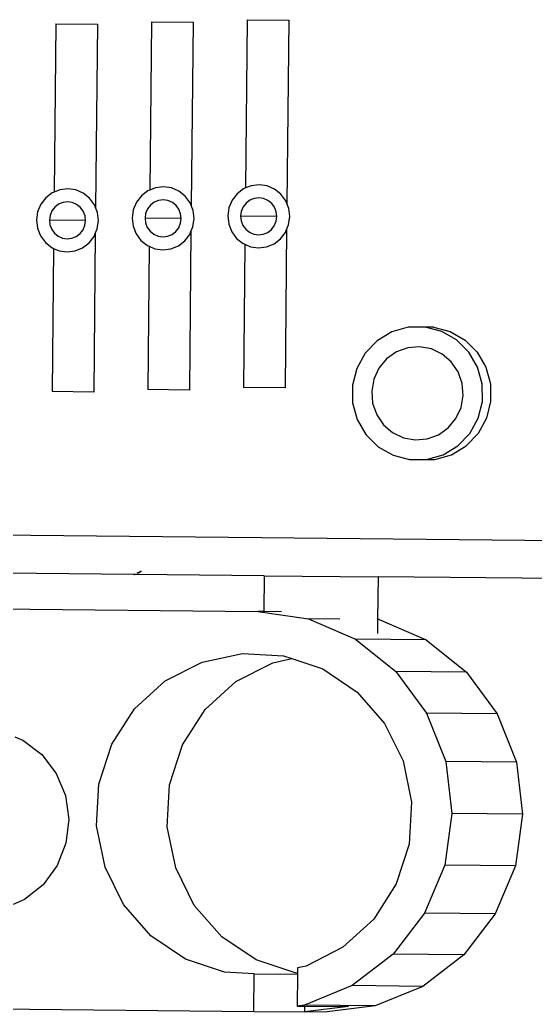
# Model space of a CAD drawing. Extents: x 3485972 to 3601240, y -625657 to -591207.
# Drawn here: x 3495638 to 3495718.7, y -608237.2 to -608081.8 of the extents above; entities that cross this region are included whole.
import ezdxf

# ---------------------------------------------------------------- set-up
doc = ezdxf.new("R2010")
doc.units = 0
doc.header["$LTSCALE"] = 6
doc.header["$MEASUREMENT"] = 0
doc.layers.add('medical equipment', color=171, linetype='CONTINUOUS', lineweight=25)

msp = doc.modelspace()

# ---------------------------------------------------------------- linework, layer by layer
at = {"layer": 'medical equipment'}
for p, q in [((3495643.66, -608082.48), (3495643.4, -608108.8)), ((3495643.66, -608082.48), (3495650.17, -608082.54)), ((3495650.17, -608082.54), (3495649.88, -608111.25)), ((3495658.63, -608082.16), (3495658.37, -608108.49)), ((3495658.63, -608082.16), (3495665.14, -608082.23)), ((3495665.14, -608082.23), (3495664.85, -608110.93)), ((3495673.6, -608081.85), (3495673.34, -608108.17)), ((3495673.6, -608081.85), (3495680.11, -608081.91)), ((3495680.11, -608081.91), (3495679.83, -608110.62)), ((3495643.1, -608108.92), (3495642.09, -608109.7)), ((3495643.4, -608108.8), (3495643.1, -608108.92)), ((3495644.27, -608108.44), (3495643.4, -608108.8)), ((3495645.53, -608108.28), (3495644.27, -608108.44)), ((3495646.79, -608108.47), (3495645.53, -608108.28)), ((3495647.95, -608108.97), (3495646.79, -608108.47)), ((3495648.95, -608109.77), (3495647.95, -608108.97)), ((3495658.07, -608108.61), (3495657.06, -608109.38)), ((3495658.37, -608108.49), (3495658.07, -608108.61)), ((3495659.25, -608108.13), (3495658.37, -608108.49)), ((3495660.5, -608107.97), (3495659.25, -608108.13)), ((3495661.76, -608108.15), (3495660.5, -608107.97)), ((3495662.92, -608108.66), (3495661.76, -608108.15)), ((3495663.92, -608109.45), (3495662.92, -608108.66)), ((3495672.03, -608109.07), (3495671.25, -608110.09)), ((3495673.04, -608108.29), (3495672.03, -608109.07)), ((3495673.34, -608108.17), (3495673.04, -608108.29)), ((3495674.22, -608107.81), (3495673.34, -608108.17)), ((3495675.47, -608107.66), (3495674.22, -608107.81)), ((3495676.73, -608107.84), (3495675.47, -608107.66)), ((3495677.89, -608108.34), (3495676.73, -608107.84)), ((3495678.89, -608109.14), (3495677.89, -608108.34)), ((3495679.65, -608110.17), (3495678.89, -608109.14)), ((3495641.31, -608110.72), (3495640.81, -608111.9)), ((3495642.09, -608109.7), (3495641.31, -608110.72)), ((3495644.09, -608110.71), (3495643.5, -608111.17)), ((3495644.78, -608110.43), (3495644.09, -608110.71)), ((3495645.51, -608110.34), (3495644.78, -608110.43)), ((3495646.24, -608110.45), (3495645.51, -608110.34)), ((3495646.92, -608110.74), (3495646.24, -608110.45)), ((3495647.51, -608111.21), (3495646.92, -608110.74)), ((3495649.71, -608110.8), (3495648.95, -608109.77)), ((3495656.28, -608110.4), (3495655.78, -608111.59)), ((3495657.06, -608109.38), (3495656.28, -608110.4)), ((3495659.06, -608110.4), (3495658.47, -608110.85)), ((3495659.75, -608110.12), (3495659.06, -608110.4)), ((3495660.48, -608110.03), (3495659.75, -608110.12)), ((3495661.21, -608110.13), (3495660.48, -608110.03)), ((3495661.9, -608110.43), (3495661.21, -608110.13)), ((3495662.48, -608110.89), (3495661.9, -608110.43)), ((3495664.68, -608110.49), (3495663.92, -608109.45)), ((3495664.85, -608110.93), (3495664.68, -608110.49)), ((3495671.25, -608110.09), (3495670.75, -608111.27)), ((3495673.44, -608110.54), (3495672.98, -608111.13)), ((3495674.03, -608110.08), (3495673.44, -608110.54)), ((3495674.72, -608109.8), (3495674.03, -608110.08)), ((3495675.45, -608109.71), (3495674.72, -608109.8)), ((3495676.19, -608109.82), (3495675.45, -608109.71)), ((3495676.87, -608110.11), (3495676.19, -608109.82)), ((3495677.45, -608110.58), (3495676.87, -608110.11)), ((3495677.89, -608111.18), (3495677.45, -608110.58)), ((3495679.83, -608110.62), (3495679.65, -608110.17)), ((3495680.12, -608111.37), (3495679.83, -608110.62)), ((3495640.81, -608111.9), (3495640.63, -608113.18)), ((3495643.04, -608111.76), (3495642.75, -608112.46)), ((3495643.5, -608111.17), (3495643.04, -608111.76)), ((3495647.95, -608111.81), (3495647.51, -608111.21)), ((3495648.23, -608112.51), (3495647.95, -608111.81)), ((3495649.88, -608111.25), (3495649.71, -608110.8)), ((3495650.18, -608112), (3495649.88, -608111.25)), ((3495650.33, -608113.28), (3495650.18, -608112)), ((3495655.78, -608111.59), (3495655.6, -608112.87)), ((3495657.72, -608112.14), (3495657.62, -608112.89)), ((3495658.01, -608111.45), (3495657.72, -608112.14)), ((3495658.47, -608110.85), (3495658.01, -608111.45)), ((3495662.92, -608111.5), (3495662.48, -608110.89)), ((3495663.2, -608112.2), (3495662.92, -608111.5)), ((3495663.29, -608112.94), (3495663.2, -608112.2)), ((3495665.15, -608111.68), (3495664.85, -608110.93)), ((3495665.3, -608112.96), (3495665.15, -608111.68)), ((3495670.75, -608111.27), (3495670.57, -608112.55)), ((3495672.69, -608111.83), (3495672.59, -608112.57)), ((3495672.98, -608111.13), (3495672.69, -608111.83)), ((3495678.17, -608111.88), (3495677.89, -608111.18)), ((3495678.26, -608112.63), (3495678.17, -608111.88)), ((3495680.27, -608112.65), (3495680.12, -608111.37)), ((3495640.63, -608113.18), (3495640.78, -608114.46)), ((3495642.75, -608112.46), (3495642.65, -608113.2)), ((3495642.65, -608113.2), (3495642.74, -608113.95)), ((3495648.32, -608113.26), (3495642.65, -608113.2)), ((3495648.21, -608114.01), (3495648.32, -608113.26)), ((3495648.32, -608113.26), (3495648.23, -608112.51)), ((3495650.15, -608114.56), (3495650.33, -608113.28)), ((3495655.6, -608112.87), (3495655.76, -608114.15)), ((3495657.62, -608112.89), (3495657.71, -608113.64)), ((3495663.29, -608112.94), (3495657.62, -608112.89)), ((3495657.71, -608113.64), (3495657.98, -608114.34)), ((3495662.89, -608114.39), (3495663.18, -608113.69)), ((3495663.18, -608113.69), (3495663.29, -608112.94)), ((3495665.13, -608114.24), (3495665.3, -608112.96)), ((3495670.57, -608112.55), (3495670.73, -608113.83)), ((3495670.73, -608113.83), (3495671.2, -608115.03)), ((3495672.59, -608112.57), (3495672.68, -608113.32)), ((3495678.26, -608112.63), (3495672.59, -608112.57)), ((3495672.68, -608113.32), (3495672.95, -608114.02)), ((3495677.86, -608114.07), (3495678.15, -608113.38)), ((3495678.15, -608113.38), (3495678.26, -608112.63)), ((3495680.1, -608113.93), (3495680.27, -608112.65)), ((3495640.78, -608114.46), (3495641.26, -608115.66)), ((3495642.74, -608113.95), (3495643.01, -608114.65)), ((3495643.01, -608114.65), (3495643.46, -608115.25)), ((3495643.46, -608115.25), (3495644.04, -608115.72)), ((3495646.87, -608115.75), (3495647.47, -608115.29)), ((3495647.47, -608115.29), (3495647.92, -608114.7)), ((3495647.92, -608114.7), (3495648.21, -608114.01)), ((3495649.84, -608115.3), (3495649.6, -608140.11)), ((3495649.66, -608115.75), (3495649.84, -608115.3)), ((3495649.84, -608115.3), (3495650.15, -608114.56)), ((3495655.76, -608114.15), (3495656.23, -608115.35)), ((3495656.23, -608115.35), (3495656.99, -608116.38)), ((3495657.98, -608114.34), (3495658.43, -608114.94)), ((3495658.43, -608114.94), (3495659.01, -608115.41)), ((3495661.85, -608115.43), (3495662.44, -608114.98)), ((3495662.44, -608114.98), (3495662.89, -608114.39)), ((3495664.81, -608114.99), (3495664.57, -608139.8)), ((3495664.63, -608115.43), (3495664.81, -608114.99)), ((3495664.81, -608114.99), (3495665.13, -608114.24)), ((3495671.2, -608115.03), (3495671.96, -608116.06)), ((3495672.95, -608114.02), (3495673.4, -608114.63)), ((3495673.4, -608114.63), (3495673.98, -608115.09)), ((3495673.98, -608115.09), (3495674.66, -608115.39)), ((3495674.66, -608115.39), (3495675.4, -608115.49)), ((3495675.4, -608115.49), (3495676.13, -608115.4)), ((3495676.13, -608115.4), (3495676.82, -608115.12)), ((3495676.82, -608115.12), (3495677.41, -608114.67)), ((3495677.41, -608114.67), (3495677.86, -608114.07)), ((3495678.82, -608116.13), (3495679.6, -608115.12)), ((3495679.79, -608114.67), (3495679.54, -608139.48)), ((3495679.6, -608115.12), (3495679.79, -608114.67)), ((3495679.79, -608114.67), (3495680.1, -608113.93)), ((3495641.26, -608115.66), (3495642.02, -608116.69)), ((3495642.02, -608116.69), (3495643.01, -608117.49)), ((3495644.04, -608115.72), (3495644.72, -608116.02)), ((3495644.72, -608116.02), (3495645.45, -608116.12)), ((3495645.45, -608116.12), (3495646.19, -608116.03)), ((3495646.19, -608116.03), (3495646.87, -608115.75)), ((3495647.86, -608117.54), (3495648.88, -608116.76)), ((3495648.88, -608116.76), (3495649.66, -608115.75)), ((3495656.99, -608116.38), (3495657.99, -608117.18)), ((3495659.01, -608115.41), (3495659.69, -608115.7)), ((3495659.69, -608115.7), (3495660.42, -608115.81)), ((3495660.42, -608115.81), (3495661.16, -608115.72)), ((3495661.16, -608115.72), (3495661.85, -608115.43)), ((3495662.84, -608117.22), (3495663.85, -608116.45)), ((3495663.85, -608116.45), (3495664.63, -608115.43)), ((3495671.96, -608116.06), (3495672.96, -608116.86)), ((3495672.96, -608116.86), (3495673.25, -608116.99)), ((3495676.63, -608117.39), (3495677.81, -608116.91)), ((3495677.81, -608116.91), (3495678.82, -608116.13)), ((3495643.01, -608117.49), (3495643.31, -608117.62)), ((3495643.31, -608117.62), (3495643.09, -608140.04)), ((3495643.31, -608117.62), (3495644.18, -608118)), ((3495644.18, -608118), (3495645.43, -608118.18)), ((3495645.43, -608118.18), (3495646.69, -608118.02)), ((3495646.69, -608118.02), (3495647.86, -608117.54)), ((3495657.99, -608117.18), (3495658.28, -608117.3)), ((3495658.28, -608117.3), (3495658.06, -608139.73)), ((3495658.28, -608117.3), (3495659.15, -608117.68)), ((3495659.15, -608117.68), (3495660.4, -608117.86)), ((3495660.4, -608117.86), (3495661.66, -608117.71)), ((3495661.66, -608117.71), (3495662.84, -608117.22)), ((3495673.25, -608116.99), (3495673.03, -608139.41)), ((3495673.25, -608116.99), (3495674.12, -608117.37)), ((3495674.12, -608117.37), (3495675.37, -608117.55)), ((3495675.37, -608117.55), (3495676.63, -608117.39)), ((3495696.24, -608130.71), (3495693.94, -608132.1)), ((3495698.82, -608129.98), (3495696.24, -608130.71)), ((3495701.49, -608129.95), (3495698.82, -608129.98)), ((3495704.08, -608130.63), (3495701.49, -608129.95)), ((3495702.79, -608129.96), (3495701.49, -608129.95)), ((3495702.79, -608129.96), (3495705.38, -608130.64)), ((3495706.4, -608131.96), (3495704.08, -608130.63)), ((3495705.38, -608130.64), (3495707.71, -608131.98)), ((3495693.94, -608132.1), (3495692.07, -608134.05)), ((3495708.31, -608133.87), (3495706.4, -608131.96)), ((3495707.71, -608131.98), (3495709.62, -608133.88)), ((3495696.98, -608133.82), (3495695.44, -608134.91)), ((3495698.74, -608133.17), (3495696.98, -608133.82)), ((3495700.6, -608133.02), (3495698.74, -608133.17)), ((3495702.45, -608133.36), (3495700.6, -608133.02)), ((3495704.14, -608134.17), (3495702.45, -608133.36)), ((3495709.67, -608136.22), (3495708.31, -608133.87)), ((3495709.62, -608133.88), (3495710.98, -608136.23)), ((3495692.07, -608134.05), (3495690.76, -608136.42)), ((3495695.44, -608134.91), (3495694.23, -608136.36)), ((3495705.56, -608135.4), (3495704.14, -608134.17)), ((3495706.63, -608136.97), (3495705.56, -608135.4)), ((3495690.76, -608136.42), (3495690.09, -608139.06)), ((3495694.23, -608136.36), (3495693.43, -608138.09)), ((3495707.26, -608138.77), (3495706.63, -608136.97)), ((3495710.39, -608138.84), (3495709.67, -608136.22)), ((3495710.98, -608136.23), (3495711.69, -608138.85)), ((3495693.43, -608138.09), (3495693.1, -608139.96)), ((3495649.6, -608140.11), (3495643.09, -608140.04)), ((3495664.57, -608139.8), (3495658.06, -608139.73)), ((3495679.54, -608139.48), (3495673.03, -608139.41)), ((3495690.09, -608139.06), (3495690.12, -608141.79)), ((3495693.1, -608139.96), (3495693.25, -608141.87)), ((3495707.42, -608140.67), (3495707.26, -608138.77)), ((3495710.42, -608141.57), (3495710.39, -608138.84)), ((3495711.69, -608138.85), (3495711.72, -608141.58)), ((3495690.12, -608141.79), (3495690.84, -608144.41)), ((3495707.08, -608142.54), (3495707.42, -608140.67)), ((3495709.76, -608144.21), (3495710.42, -608141.57)), ((3495711.72, -608141.58), (3495711.06, -608144.22)), ((3495693.25, -608141.87), (3495693.89, -608143.66)), ((3495706.28, -608144.27), (3495707.08, -608142.54)), ((3495690.84, -608144.41), (3495692.2, -608146.76)), ((3495693.89, -608143.66), (3495694.95, -608145.23)), ((3495705.07, -608145.72), (3495706.28, -608144.27)), ((3495708.44, -608146.58), (3495709.76, -608144.21)), ((3495711.06, -608144.22), (3495709.75, -608146.59)), ((3495694.95, -608145.23), (3495696.38, -608146.46)), ((3495696.38, -608146.46), (3495698.07, -608147.28)), ((3495703.54, -608146.81), (3495705.07, -608145.72)), ((3495692.2, -608146.76), (3495694.11, -608148.67)), ((3495698.07, -608147.28), (3495699.91, -608147.61)), ((3495699.91, -608147.61), (3495701.77, -608147.46)), ((3495701.77, -608147.46), (3495703.54, -608146.81)), ((3495706.57, -608148.53), (3495708.44, -608146.58)), ((3495709.75, -608146.59), (3495707.88, -608148.54)), ((3495694.11, -608148.67), (3495696.44, -608150)), ((3495704.27, -608149.92), (3495706.57, -608148.53)), ((3495705.58, -608149.93), (3495707.88, -608148.54)), ((3495696.44, -608150), (3495699.03, -608150.68)), ((3495699.03, -608150.68), (3495700.23, -608150.67)), ((3495700.23, -608150.67), (3495700.33, -608150.69)), ((3495700.33, -608150.69), (3495701.7, -608150.65)), ((3495701.7, -608150.65), (3495704.27, -608149.92)), ((3495701.7, -608150.65), (3495703, -608150.66)), ((3495703, -608150.66), (3495705.58, -608149.93)), ((3495726.9, -608163.44), (3495444.51, -608160.61)), ((3495656.92, -608168.21), (3495656.39, -608168.46)), ((3495656.49, -608168.46), (3495656.92, -608168.21)), ((3495657.09, -608168.21), (3495656.92, -608168.21)), ((3495655.8, -608168.68), (3495635.56, -608168.46)), ((3495655.84, -608168.66), (3495655.8, -608168.68)), ((3495655.87, -608168.68), (3495655.84, -608168.66)), ((3495655.91, -608168.66), (3495655.87, -608168.68)), ((3495655.95, -608168.61), (3495655.91, -608168.66)), ((3495655.97, -608168.68), (3495655.91, -608168.66)), ((3495655.97, -608168.68), (3495656.01, -608168.66)), ((3495656.01, -608168.66), (3495656.02, -608168.61)), ((3495676.29, -608168.88), (3495656.01, -608168.66)), ((3495656.02, -608168.61), (3495656.12, -608168.62)), ((3495656.39, -608168.46), (3495656.32, -608168.46)), ((3495656.49, -608168.46), (3495656.39, -608168.46)), ((3495676.29, -608168.88), (3495676.24, -608174.48)), ((3495676.29, -608168.88), (3495694.1, -608169.04)), ((3495694.1, -608169.04), (3495694.03, -608175.69)), ((3495728.89, -608169.39), (3495694.1, -608169.04)), ((3495622.66, -608173.94), (3495675.27, -608174.47)), ((3495675.27, -608174.47), (3495683.2, -608175.61)), ((3495676.24, -608174.48), (3495675.27, -608174.47)), ((3495678.97, -608174.5), (3495676.24, -608174.48)), ((3495683.2, -608175.61), (3495690.58, -608178.82)), ((3495688.11, -608175.66), (3495683.2, -608175.61)), ((3495694.03, -608175.72), (3495694.01, -608177.89)), ((3495694.03, -608175.69), (3495694.27, -608175.72)), ((3495694.03, -608175.69), (3495694.03, -608175.72)), ((3495694.27, -608175.72), (3495694.03, -608175.72)), ((3495694.27, -608175.72), (3495701.64, -608178.93)), ((3495701.64, -608178.93), (3495690.58, -608178.82)), ((3495690.58, -608178.82), (3495696.88, -608183.85)), ((3495701.64, -608178.93), (3495707.95, -608183.97)), ((3495666.55, -608182.38), (3495672.86, -608181.04)), ((3495672.86, -608181.04), (3495679.31, -608181.41)), ((3495677.61, -608182.49), (3495680.62, -608181.85)), ((3495679.31, -608181.41), (3495680.62, -608181.85)), ((3495680.62, -608181.85), (3495685.43, -608183.47)), ((3495660.79, -608185.34), (3495666.55, -608182.38)), ((3495671.85, -608185.45), (3495677.61, -608182.49)), ((3495685.43, -608183.47), (3495690.83, -608187.08)), ((3495696.88, -608183.85), (3495701.7, -608190.39)), ((3495707.95, -608183.97), (3495696.88, -608183.85)), ((3495707.95, -608183.97), (3495712.76, -608190.5)), ((3495655.97, -608189.72), (3495660.79, -608185.34)), ((3495667.03, -608189.83), (3495671.85, -608185.45)), ((3495690.83, -608187.08), (3495695.12, -608191.98)), ((3495652.43, -608195.23), (3495655.97, -608189.72)), ((3495663.49, -608195.34), (3495667.03, -608189.83)), ((3495701.7, -608190.39), (3495704.69, -608197.97)), ((3495712.76, -608190.5), (3495701.7, -608190.39)), ((3495712.76, -608190.5), (3495715.75, -608198.08)), ((3495695.12, -608191.98), (3495698.02, -608197.86)), ((3495637.24, -608194.11), (3495638.51, -608194.62)), ((3495638.51, -608194.62), (3495641.45, -608196.88)), ((3495650.41, -608201.48), (3495652.43, -608195.23)), ((3495661.47, -608201.59), (3495663.49, -608195.34)), ((3495641.45, -608196.88), (3495643.73, -608199.84)), ((3495698.02, -608197.86), (3495699.34, -608204.3)), ((3495704.69, -608197.97), (3495705.65, -608206.08)), ((3495715.75, -608198.08), (3495704.69, -608197.97)), ((3495715.75, -608198.08), (3495716.72, -608206.19)), ((3495643.73, -608199.84), (3495645.17, -608203.3)), ((3495650.04, -608208.05), (3495650.41, -608201.48)), ((3495661.11, -608208.16), (3495661.47, -608201.59)), ((3495645.17, -608203.3), (3495645.69, -608207.02)), ((3495699.34, -608204.3), (3495698.97, -608210.87)), ((3495645.69, -608207.02), (3495645.25, -608210.75)), ((3495705.65, -608206.08), (3495704.53, -608214.17)), ((3495716.72, -608206.19), (3495705.65, -608206.08)), ((3495716.72, -608206.19), (3495715.59, -608214.28)), ((3495651.36, -608214.49), (3495650.04, -608208.05)), ((3495662.42, -608214.6), (3495661.11, -608208.16)), ((3495645.25, -608210.75), (3495643.87, -608214.24)), ((3495698.97, -608210.87), (3495696.95, -608217.12)), ((3495643.87, -608214.24), (3495641.66, -608217.25)), ((3495654.26, -608220.36), (3495651.36, -608214.49)), ((3495665.32, -608220.47), (3495662.42, -608214.6)), ((3495704.53, -608214.17), (3495701.39, -608221.69)), ((3495715.59, -608214.28), (3495704.53, -608214.17)), ((3495715.59, -608214.28), (3495712.45, -608221.8)), ((3495641.66, -608217.25), (3495638.76, -608219.57)), ((3495696.95, -608217.12), (3495693.41, -608222.62)), ((3495638.76, -608219.57), (3495636.96, -608220.35)), ((3495658.55, -608225.27), (3495654.26, -608220.36)), ((3495669.62, -608225.38), (3495665.32, -608220.47)), ((3495701.39, -608221.69), (3495696.44, -608228.13)), ((3495712.45, -608221.8), (3495701.39, -608221.69)), ((3495712.45, -608221.8), (3495707.5, -608228.24)), ((3495693.41, -608222.62), (3495688.59, -608227)), ((3495663.95, -608228.88), (3495658.55, -608225.27)), ((3495675.01, -608228.99), (3495669.62, -608225.38)), ((3495688.59, -608227), (3495682.83, -608229.97)), ((3495696.44, -608228.13), (3495690.03, -608233.04)), ((3495707.5, -608228.24), (3495696.44, -608228.13)), ((3495707.5, -608228.24), (3495701.1, -608233.15)), ((3495670.07, -608230.94), (3495663.95, -608228.88)), ((3495681.14, -608231.05), (3495675.01, -608228.99)), ((3495681.51, -608230.25), (3495681.5, -608231.07)), ((3495682.83, -608229.97), (3495681.51, -608230.25)), ((3495674.7, -608231.2), (3495670.07, -608230.94)), ((3495674.64, -608237.08), (3495674.7, -608231.2)), ((3495674.7, -608231.2), (3495681.5, -608231.27)), ((3495681.5, -608231.07), (3495681.14, -608231.05)), ((3495681.5, -608231.27), (3495681.45, -608236.24)), ((3495681.5, -608231.07), (3495681.5, -608231.27)), ((3495690.03, -608233.04), (3495682.6, -608236.09)), ((3495701.1, -608233.15), (3495690.03, -608233.04)), ((3495701.1, -608233.15), (3495693.66, -608236.2)), ((3495682.6, -608236.09), (3495681.45, -608236.24)), ((3495681.45, -608236.24), (3495682.65, -608236.25)), ((3495693.66, -608236.2), (3495682.6, -608236.09)), ((3495682.65, -608237.16), (3495682.65, -608236.25)), ((3495682.65, -608236.25), (3495689.45, -608236.32)), ((3495689.45, -608236.32), (3495682.65, -608237.16)), ((3495693.66, -608236.2), (3495685.7, -608237.19)), ((3495625.86, -608236.59), (3495674.64, -608237.08)), ((3495674.64, -608237.08), (3495682.65, -608237.16)), ((3495685.7, -608237.19), (3495682.65, -608237.16))]:
    msp.add_line(p, q, dxfattribs=at)

doc.saveas('drawing.dxf')
